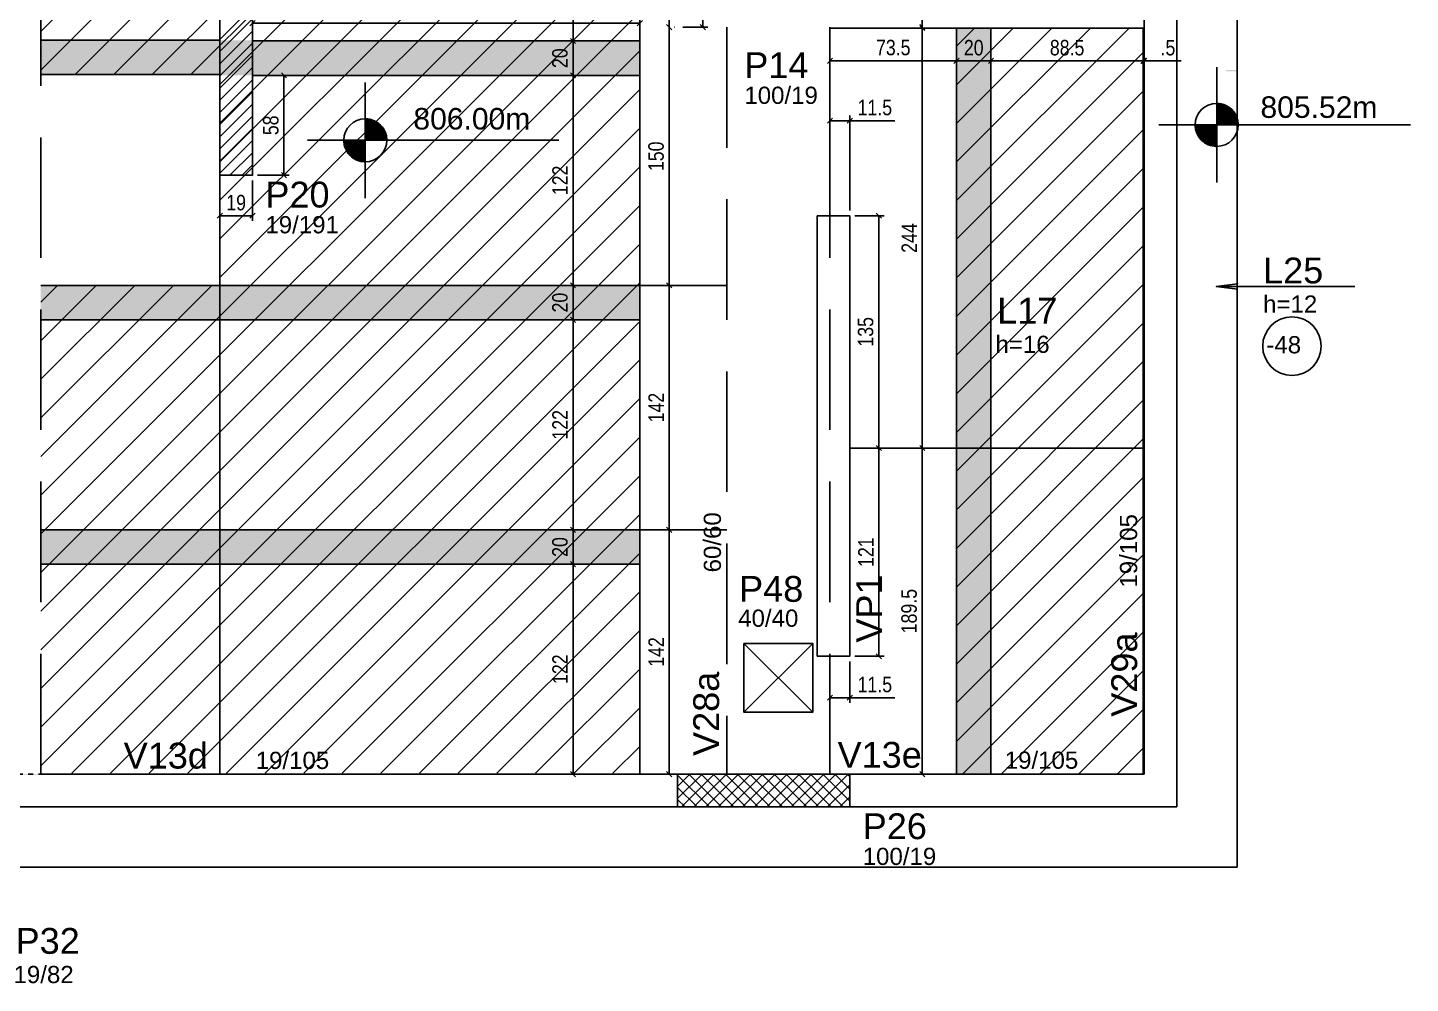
# Model space of a CAD drawing. Extents: x 2113 to 8441, y 350 to 3972.
# Drawn here: x 7036 to 7839, y 1973 to 2528 of the extents above; entities that cross this region are included whole.
import ezdxf

# ---------------------------------------------------------------- set-up
doc = ezdxf.new("R2010")
doc.units = 0
doc.linetypes.add('ESTILO_TQS_0001', pattern=[1, 0.7, -0.3])
doc.linetypes.add('ESTILO_TQS_0002', pattern=[0.4, 0.1, -0.3])
for name, color, linetype in [('1', 1, 'Continuous'), ('2', 2, 'Continuous'), ('3', 3, 'Continuous'), ('4', 4, 'Continuous'), ('8', 8, 'Continuous'), ('COTA', 241, 'Continuous'), ('ES-VIGA', 3, 'Continuous'), ('Painéis', 200, 'Continuous'), ('Pilares', 5, 'Continuous')]:
    doc.layers.add(name, color=color, linetype=linetype)
doc.layers.add('Hachura', color=251, linetype='Continuous', lineweight=9)
doc.layers.add('REAPROVEITAMENTO', color=251, linetype='Continuous', lineweight=9)
doc.styles.add('COTA TECNICA-50', font='techl___.ttf', dxfattribs={"height": 9})
doc.styles.get("Standard").update_dxf_attribs({"font": 'arial.ttf'})
doc.dimstyles.new('COTA PAINEL-50', dxfattribs={"dimtxt": 9, "dimasz": 3, "dimexe": 3, "dimexo": 3, "dimgap": 3, "dimtad": 1, "dimdec": 1, "dimzin": 12, "dimdsep": 46, "dimtxsty": 'COTA TECNICA-50', "dimblk1": 'OBLIQUE', "dimblk2": 'OBLIQUE', "dimsah": 1, "dimcen": 0.9, "dimclrd": 4, "dimclre": 4, "dimclrt": 240, "dimadec": 1, "dimazin": 3, "dimtfac": 1, "dimtdec": 1, "dimtmove": 0, "dimatfit": 3, "dimfxl": 1, "dimtolj": 1, "dimtzin": 12, "dimarcsym": 0})

# ---------------------------------------------------------------- blocks, each defined once
blk = doc.blocks.new('_Oblique')
at = {"color": 0, "linetype": 'ByBlock', "lineweight": -2}
blk.add_line((-0.5, -0.5), (0.5, 0.5), dxfattribs=at)
blk = doc.blocks.new('*D51')
at = {"layer": 'COTA', "color": 4, "lineweight": -2, "transparency": 16777216}
for p, q in [((7572.34, 2527.53), (7552.46, 2527.53)), ((7555.46, 2283.53), (7555.46, 2527.53)), ((7572.34, 2283.53), (7552.46, 2283.53))]:
    blk.add_line(p, q, dxfattribs=at)
at = {"layer": 'Defpoints', "color": 0, "transparency": 16777216}
for p in [(7555.46, 2527.53), (7575.34, 2527.53), (7575.34, 2283.53)]:
    blk.add_point(p, dxfattribs=at)
at = {"layer": 'COTA', "color": 4, "lineweight": -2, "transparency": 16777216, "xscale": 3, "yscale": 3, "zscale": 3}
for p, rotation in [((7555.46, 2527.53), 90), ((7555.46, 2283.53), 270)]:
    blk.add_blockref('_Oblique', p, dxfattribs=dict(at, rotation=rotation))
at = {"layer": 'COTA', "color": 240, "transparency": 16777216, "insert": (7547.89, 2405.53), "char_height": 9, "attachment_point": 5, "rotation": 90, "style": 'COTA TECNICA-50'}
blk.add_mtext('\\A1;244', dxfattribs=at)
blk = doc.blocks.new('*D52')
at = {"layer": 'COTA', "color": 4, "lineweight": -2, "transparency": 16777216}
blk.add_line((7501.84, 2508.48), (7575.34, 2508.48), dxfattribs=at)
at = {"layer": 'Defpoints', "color": 0, "transparency": 16777216}
for p in [(7501.84, 2508.48), (7575.34, 2508.48), (7575.34, 2508.48)]:
    blk.add_point(p, dxfattribs=at)
at = {"layer": 'COTA', "color": 4, "lineweight": -2, "transparency": 16777216, "xscale": 3, "yscale": 3, "zscale": 3, "rotation": 180}
blk.add_blockref('_Oblique', (7501.84, 2508.48), dxfattribs=at)
at = {"layer": 'COTA', "color": 4, "lineweight": -2, "transparency": 16777216, "xscale": 3, "yscale": 3, "zscale": 3}
blk.add_blockref('_Oblique', (7575.34, 2508.48), dxfattribs=at)
at = {"layer": 'COTA', "color": 240, "transparency": 16777216, "insert": (7538.59, 2516.18), "char_height": 9, "attachment_point": 5, "style": 'COTA TECNICA-50'}
blk.add_mtext('\\A1;73.5', dxfattribs=at)
blk = doc.blocks.new('*D53')
at = {"layer": 'COTA', "color": 4, "lineweight": -2, "transparency": 16777216}
for p, q in [((7572.34, 2283.53), (7552.46, 2283.53)), ((7555.46, 2283.53), (7555.46, 2094.03)), ((7572.34, 2094.03), (7552.46, 2094.03))]:
    blk.add_line(p, q, dxfattribs=at)
at = {"layer": 'Defpoints', "color": 0, "transparency": 16777216}
for p in [(7575.34, 2283.53), (7555.46, 2094.03), (7575.34, 2094.03)]:
    blk.add_point(p, dxfattribs=at)
at = {"layer": 'COTA', "color": 4, "lineweight": -2, "transparency": 16777216, "xscale": 3, "yscale": 3, "zscale": 3}
for p, rotation in [((7555.46, 2283.53), 90), ((7555.46, 2094.03), 270)]:
    blk.add_blockref('_Oblique', p, dxfattribs=dict(at, rotation=rotation))
at = {"layer": 'COTA', "color": 240, "transparency": 16777216, "insert": (7547.83, 2188.78), "char_height": 9, "attachment_point": 5, "rotation": 90, "style": 'COTA TECNICA-50'}
blk.add_mtext('\\A1;189.5', dxfattribs=at)
blk = doc.blocks.new('*D54')
at = {"layer": 'COTA', "color": 4, "lineweight": -2, "transparency": 16777216}
for p, q in [((7575.34, 2511.48), (7575.34, 2511.48)), ((7575.34, 2508.48), (7595.34, 2508.48)), ((7595.34, 2505.54), (7595.34, 2505.48))]:
    blk.add_line(p, q, dxfattribs=at)
at = {"layer": 'Defpoints', "color": 0, "transparency": 16777216}
for p in [(7575.34, 2508.48), (7595.34, 2508.54), (7595.34, 2508.48)]:
    blk.add_point(p, dxfattribs=at)
at = {"layer": 'COTA', "color": 4, "lineweight": -2, "transparency": 16777216, "xscale": 3, "yscale": 3, "zscale": 3, "rotation": 180}
blk.add_blockref('_Oblique', (7575.34, 2508.48), dxfattribs=at)
at = {"layer": 'COTA', "color": 4, "lineweight": -2, "transparency": 16777216, "xscale": 3, "yscale": 3, "zscale": 3}
blk.add_blockref('_Oblique', (7595.34, 2508.48), dxfattribs=at)
at = {"layer": 'COTA', "color": 240, "transparency": 16777216, "insert": (7585.34, 2516.07), "char_height": 9, "attachment_point": 5, "style": 'COTA TECNICA-50'}
blk.add_mtext('\\A1;20', dxfattribs=at)
blk = doc.blocks.new('*D55')
at = {"layer": 'COTA', "color": 4, "lineweight": -2, "transparency": 16777216}
blk.add_line((7595.34, 2508.48), (7683.84, 2508.48), dxfattribs=at)
at = {"layer": 'Defpoints', "color": 0, "transparency": 16777216}
for p in [(7595.34, 2508.48), (7683.84, 2508.48), (7683.84, 2508.48)]:
    blk.add_point(p, dxfattribs=at)
at = {"layer": 'COTA', "color": 4, "lineweight": -2, "transparency": 16777216, "xscale": 3, "yscale": 3, "zscale": 3, "rotation": 180}
blk.add_blockref('_Oblique', (7595.34, 2508.48), dxfattribs=at)
at = {"layer": 'COTA', "color": 4, "lineweight": -2, "transparency": 16777216, "xscale": 3, "yscale": 3, "zscale": 3}
blk.add_blockref('_Oblique', (7683.84, 2508.48), dxfattribs=at)
at = {"layer": 'COTA', "color": 240, "transparency": 16777216, "insert": (7639.59, 2516.1), "char_height": 9, "attachment_point": 5, "style": 'COTA TECNICA-50'}
blk.add_mtext('\\A1;88.5', dxfattribs=at)
blk = doc.blocks.new('*D56')
at = {"layer": 'COTA', "color": 4, "lineweight": -2, "transparency": 16777216}
for p, q in [((7683.84, 2508.48), (7680.84, 2508.48)), ((7683.84, 2508.48), (7684.34, 2508.48)), ((7684.34, 2511.29), (7684.34, 2511.48)), ((7684.34, 2508.48), (7705.93, 2508.48))]:
    blk.add_line(p, q, dxfattribs=at)
at = {"layer": 'Defpoints', "color": 0, "transparency": 16777216}
for p in [(7683.84, 2508.48), (7684.34, 2508.48), (7684.34, 2508.29)]:
    blk.add_point(p, dxfattribs=at)
at = {"layer": 'COTA', "color": 4, "lineweight": -2, "transparency": 16777216, "xscale": 3, "yscale": 3, "zscale": 3}
blk.add_blockref('_Oblique', (7683.84, 2508.48), dxfattribs=at)
at = {"layer": 'COTA', "color": 4, "lineweight": -2, "transparency": 16777216, "xscale": 3, "yscale": 3, "zscale": 3, "rotation": 180}
blk.add_blockref('_Oblique', (7684.34, 2508.48), dxfattribs=at)
at = {"layer": 'COTA', "color": 240, "transparency": 16777216, "insert": (7698.14, 2516.08), "char_height": 9, "attachment_point": 5, "style": 'COTA TECNICA-50'}
blk.add_mtext('\\A1;.5', dxfattribs=at)
blk = doc.blocks.new('*D4')
at = {"layer": 'COTA', "color": 4, "lineweight": -2, "transparency": 16777216}
for p, q in [((7555.46, 2528.03), (7555.46, 2549.62)), ((7555.46, 2527.53), (7555.46, 2528.03)), ((7555.46, 2527.53), (7555.46, 2524.53))]:
    blk.add_line(p, q, dxfattribs=at)
at = {"layer": 'Defpoints', "color": 0, "transparency": 16777216}
for p in [(7555.46, 2528.03), (7555.46, 2528.03), (7555.46, 2527.53)]:
    blk.add_point(p, dxfattribs=at)
at = {"layer": 'COTA', "color": 4, "lineweight": -2, "transparency": 16777216, "xscale": 3, "yscale": 3, "zscale": 3}
for p, rotation in [((7555.46, 2528.03), 270), ((7555.46, 2527.53), 90)]:
    blk.add_blockref('_Oblique', p, dxfattribs=dict(at, rotation=rotation))
at = {"layer": 'COTA', "color": 240, "transparency": 16777216, "insert": (7547.86, 2541.83), "char_height": 9, "attachment_point": 5, "rotation": 90, "style": 'COTA TECNICA-50'}
blk.add_mtext('\\A1;.5', dxfattribs=at)
blk = doc.blocks.new('*D167')
at = {"layer": 'COTA', "color": 4, "lineweight": -2, "transparency": 16777216}
for p, q in [((7501.84, 2421.53), (7501.84, 2476.71)), ((7513.34, 2421.53), (7513.34, 2476.71)), ((7501.84, 2473.71), (7513.34, 2473.71)), ((7513.34, 2473.71), (7539.44, 2473.71))]:
    blk.add_line(p, q, dxfattribs=at)
at = {"layer": 'Defpoints', "color": 0, "transparency": 16777216}
for p in [(7513.34, 2473.71), (7501.84, 2418.53), (7513.34, 2418.53)]:
    blk.add_point(p, dxfattribs=at)
at = {"layer": 'COTA', "color": 4, "lineweight": -2, "transparency": 16777216, "xscale": 3, "yscale": 3, "zscale": 3, "rotation": 180}
blk.add_blockref('_Oblique', (7501.84, 2473.71), dxfattribs=at)
at = {"layer": 'COTA', "color": 4, "lineweight": -2, "transparency": 16777216, "xscale": 3, "yscale": 3, "zscale": 3}
blk.add_blockref('_Oblique', (7513.34, 2473.71), dxfattribs=at)
at = {"layer": 'COTA', "color": 240, "transparency": 16777216, "insert": (7527.89, 2481.31), "char_height": 9, "attachment_point": 5, "style": 'COTA TECNICA-50'}
blk.add_mtext('\\A1;11.5', dxfattribs=at)
blk = doc.blocks.new('*D168')
at = {"layer": 'COTA', "color": 4, "lineweight": -2, "transparency": 16777216}
for p, q in [((7516.34, 2418.53), (7533.25, 2418.53)), ((7530.25, 2418.53), (7530.25, 2283.53)), ((7516.34, 2283.53), (7533.25, 2283.53))]:
    blk.add_line(p, q, dxfattribs=at)
at = {"layer": 'Defpoints', "color": 0, "transparency": 16777216}
for p in [(7513.34, 2418.53), (7513.34, 2283.53), (7530.25, 2283.53)]:
    blk.add_point(p, dxfattribs=at)
at = {"layer": 'COTA', "color": 4, "lineweight": -2, "transparency": 16777216, "xscale": 3, "yscale": 3, "zscale": 3}
for p, rotation in [((7530.25, 2418.53), 90), ((7530.25, 2283.53), 270)]:
    blk.add_blockref('_Oblique', p, dxfattribs=dict(at, rotation=rotation))
at = {"layer": 'COTA', "color": 240, "transparency": 16777216, "insert": (7522.55, 2351.03), "char_height": 9, "attachment_point": 5, "rotation": 90, "style": 'COTA TECNICA-50'}
blk.add_mtext('\\A1;135', dxfattribs=at)
blk = doc.blocks.new('*D5')
at = {"layer": 'COTA', "color": 4, "lineweight": -2, "transparency": 16777216}
for p, q in [((7516.34, 2283.53), (7533.25, 2283.53)), ((7530.25, 2162.53), (7530.25, 2283.53)), ((7516.34, 2162.53), (7533.25, 2162.53))]:
    blk.add_line(p, q, dxfattribs=at)
at = {"layer": 'Defpoints', "color": 0, "transparency": 16777216}
for p in [(7513.34, 2283.53), (7530.25, 2283.53), (7513.34, 2162.53)]:
    blk.add_point(p, dxfattribs=at)
at = {"layer": 'COTA', "color": 4, "lineweight": -2, "transparency": 16777216, "xscale": 3, "yscale": 3, "zscale": 3}
for p, rotation in [((7530.25, 2283.53), 90), ((7530.25, 2162.53), 270)]:
    blk.add_blockref('_Oblique', p, dxfattribs=dict(at, rotation=rotation))
at = {"layer": 'COTA', "color": 240, "transparency": 16777216, "insert": (7522.7, 2223.03), "char_height": 9, "attachment_point": 5, "rotation": 90, "style": 'COTA TECNICA-50'}
blk.add_mtext('\\A1;121', dxfattribs=at)
blk = doc.blocks.new('*D169')
at = {"layer": 'COTA', "color": 4, "lineweight": -2, "transparency": 16777216}
for p, q in [((7501.84, 2159.53), (7501.84, 2135.47)), ((7513.34, 2159.53), (7513.34, 2135.47)), ((7501.84, 2138.47), (7513.34, 2138.47)), ((7513.34, 2138.47), (7539.45, 2138.47))]:
    blk.add_line(p, q, dxfattribs=at)
at = {"layer": 'Defpoints', "color": 0, "transparency": 16777216}
for p in [(7501.84, 2162.53), (7513.34, 2162.53), (7513.34, 2138.47)]:
    blk.add_point(p, dxfattribs=at)
at = {"layer": 'COTA', "color": 4, "lineweight": -2, "transparency": 16777216, "xscale": 3, "yscale": 3, "zscale": 3, "rotation": 180}
blk.add_blockref('_Oblique', (7501.84, 2138.47), dxfattribs=at)
at = {"layer": 'COTA', "color": 4, "lineweight": -2, "transparency": 16777216, "xscale": 3, "yscale": 3, "zscale": 3}
blk.add_blockref('_Oblique', (7513.34, 2138.47), dxfattribs=at)
at = {"layer": 'COTA', "color": 240, "transparency": 16777216, "insert": (7527.89, 2146.07), "char_height": 9, "attachment_point": 5, "style": 'COTA TECNICA-50'}
blk.add_mtext('\\A1;11.5', dxfattribs=at)
blk = doc.blocks.new('*D38')
at = {"layer": 'COTA', "color": 4, "lineweight": -2, "transparency": 16777216}
for p, q in [((7147.34, 2439.03), (7147.34, 2415.49)), ((7166.34, 2439.03), (7166.34, 2415.49)), ((7166.34, 2418.49), (7147.34, 2418.49))]:
    blk.add_line(p, q, dxfattribs=at)
at = {"layer": 'Defpoints', "color": 0, "transparency": 16777216}
for p in [(7147.34, 2442.03), (7166.34, 2442.03), (7147.34, 2418.49)]:
    blk.add_point(p, dxfattribs=at)
at = {"layer": 'COTA', "color": 4, "lineweight": -2, "transparency": 16777216, "xscale": 3, "yscale": 3, "zscale": 3, "rotation": 180}
blk.add_blockref('_Oblique', (7147.34, 2418.49), dxfattribs=at)
at = {"layer": 'COTA', "color": 4, "lineweight": -2, "transparency": 16777216, "xscale": 3, "yscale": 3, "zscale": 3}
blk.add_blockref('_Oblique', (7166.34, 2418.49), dxfattribs=at)
at = {"layer": 'COTA', "color": 240, "transparency": 16777216, "insert": (7156.84, 2426.07), "char_height": 9, "attachment_point": 5, "style": 'COTA TECNICA-50'}
blk.add_mtext('\\A1;19', dxfattribs=at)
blk = doc.blocks.new('*D39')
at = {"layer": 'COTA', "color": 4, "lineweight": -2, "transparency": 16777216}
for p, q in [((7169.34, 2500.03), (7187.63, 2500.03)), ((7184.63, 2442.03), (7184.63, 2500.03)), ((7169.34, 2442.03), (7187.63, 2442.03))]:
    blk.add_line(p, q, dxfattribs=at)
at = {"layer": 'Defpoints', "color": 0, "transparency": 16777216}
for p in [(7166.34, 2500.03), (7184.63, 2500.03), (7166.34, 2442.03)]:
    blk.add_point(p, dxfattribs=at)
at = {"layer": 'COTA', "color": 4, "lineweight": -2, "transparency": 16777216, "xscale": 3, "yscale": 3, "zscale": 3}
for p, rotation in [((7184.63, 2500.03), 90), ((7184.63, 2442.03), 270)]:
    blk.add_blockref('_Oblique', p, dxfattribs=dict(at, rotation=rotation))
at = {"layer": 'COTA', "color": 240, "transparency": 16777216, "insert": (7177.01, 2471.03), "char_height": 9, "attachment_point": 5, "rotation": 90, "style": 'COTA TECNICA-50'}
blk.add_mtext('\\A1;58', dxfattribs=at)
blk = doc.blocks.new('*D219')
at = {"layer": 'COTA', "color": 4, "lineweight": -2, "transparency": 16777216}
for p, q in [((7166.35, 2523.03), (7166.35, 2533.36)), ((7166.35, 2530.36), (7391.34, 2530.36)), ((7391.34, 2523.03), (7391.34, 2533.36))]:
    blk.add_line(p, q, dxfattribs=at)
at = {"layer": 'Defpoints', "color": 0, "transparency": 16777216}
for p in [(7391.34, 2530.36), (7166.35, 2520.03), (7391.34, 2520.03)]:
    blk.add_point(p, dxfattribs=at)
at = {"layer": 'COTA', "color": 4, "lineweight": -2, "transparency": 16777216, "xscale": 3, "yscale": 3, "zscale": 3, "rotation": 180}
blk.add_blockref('_Oblique', (7166.35, 2530.36), dxfattribs=at)
at = {"layer": 'COTA', "color": 4, "lineweight": -2, "transparency": 16777216, "xscale": 3, "yscale": 3, "zscale": 3}
blk.add_blockref('_Oblique', (7391.34, 2530.36), dxfattribs=at)
at = {"layer": 'COTA', "color": 240, "transparency": 16777216, "insert": (7278.85, 2537.96), "char_height": 9, "attachment_point": 5, "style": 'COTA TECNICA-50'}
blk.add_mtext('\\A1;225', dxfattribs=at)
blk = doc.blocks.new('*D190')
at = {"layer": 'COTA', "color": 4, "lineweight": -2, "transparency": 16777216}
blk.add_line((7352.57, 2574.53), (7352.57, 2520.03), dxfattribs=at)
at = {"layer": 'Defpoints', "color": 0, "transparency": 16777216}
for p in [(7352.57, 2574.53), (7352.57, 2520.03), (7352.57, 2520.03)]:
    blk.add_point(p, dxfattribs=at)
at = {"layer": 'COTA', "color": 4, "lineweight": -2, "transparency": 16777216, "xscale": 3, "yscale": 3, "zscale": 3}
for p, rotation in [((7352.57, 2574.53), 90), ((7352.57, 2520.03), 270)]:
    blk.add_blockref('_Oblique', p, dxfattribs=dict(at, rotation=rotation))
at = {"layer": 'COTA', "color": 240, "transparency": 16777216, "insert": (7344.97, 2547.28), "char_height": 9, "attachment_point": 5, "rotation": 90, "style": 'COTA TECNICA-50'}
blk.add_mtext('\\A1;54.5', dxfattribs=at)
blk = doc.blocks.new('*D191')
at = {"layer": 'COTA', "color": 4, "lineweight": -2, "transparency": 16777216}
blk.add_line((7352.57, 2520.03), (7352.57, 2500.03), dxfattribs=at)
at = {"layer": 'Defpoints', "color": 0, "transparency": 16777216}
for p in [(7352.57, 2520.03), (7352.57, 2500.03), (7352.57, 2500.03)]:
    blk.add_point(p, dxfattribs=at)
at = {"layer": 'COTA', "color": 4, "lineweight": -2, "transparency": 16777216, "xscale": 3, "yscale": 3, "zscale": 3}
for p, rotation in [((7352.57, 2520.03), 90), ((7352.57, 2500.03), 270)]:
    blk.add_blockref('_Oblique', p, dxfattribs=dict(at, rotation=rotation))
at = {"layer": 'COTA', "color": 240, "transparency": 16777216, "insert": (7344.98, 2510.03), "char_height": 9, "attachment_point": 5, "rotation": 90, "style": 'COTA TECNICA-50'}
blk.add_mtext('\\A1;20', dxfattribs=at)
blk = doc.blocks.new('*D192')
at = {"layer": 'COTA', "color": 4, "lineweight": -2, "transparency": 16777216}
blk.add_line((7352.57, 2500.03), (7352.57, 2378.03), dxfattribs=at)
at = {"layer": 'Defpoints', "color": 0, "transparency": 16777216}
for p in [(7352.57, 2500.03), (7352.57, 2378.03), (7352.57, 2378.03)]:
    blk.add_point(p, dxfattribs=at)
at = {"layer": 'COTA', "color": 4, "lineweight": -2, "transparency": 16777216, "xscale": 3, "yscale": 3, "zscale": 3}
for p, rotation in [((7352.57, 2500.03), 90), ((7352.57, 2378.03), 270)]:
    blk.add_blockref('_Oblique', p, dxfattribs=dict(at, rotation=rotation))
at = {"layer": 'COTA', "color": 240, "transparency": 16777216, "insert": (7345.02, 2439.03), "char_height": 9, "attachment_point": 5, "rotation": 90, "style": 'COTA TECNICA-50'}
blk.add_mtext('\\A1;122', dxfattribs=at)
blk = doc.blocks.new('*D193')
at = {"layer": 'COTA', "color": 4, "lineweight": -2, "transparency": 16777216}
blk.add_line((7352.57, 2378.03), (7352.57, 2358.03), dxfattribs=at)
at = {"layer": 'Defpoints', "color": 0, "transparency": 16777216}
for p in [(7352.57, 2378.03), (7352.57, 2358.03), (7352.57, 2358.03)]:
    blk.add_point(p, dxfattribs=at)
at = {"layer": 'COTA', "color": 4, "lineweight": -2, "transparency": 16777216, "xscale": 3, "yscale": 3, "zscale": 3}
for p, rotation in [((7352.57, 2378.03), 90), ((7352.57, 2358.03), 270)]:
    blk.add_blockref('_Oblique', p, dxfattribs=dict(at, rotation=rotation))
at = {"layer": 'COTA', "color": 240, "transparency": 16777216, "insert": (7344.98, 2368.03), "char_height": 9, "attachment_point": 5, "rotation": 90, "style": 'COTA TECNICA-50'}
blk.add_mtext('\\A1;20', dxfattribs=at)
blk = doc.blocks.new('*D194')
at = {"layer": 'COTA', "color": 4, "lineweight": -2, "transparency": 16777216}
blk.add_line((7352.57, 2358.03), (7352.57, 2236.03), dxfattribs=at)
at = {"layer": 'Defpoints', "color": 0, "transparency": 16777216}
for p in [(7352.57, 2358.03), (7352.57, 2236.03), (7352.57, 2236.03)]:
    blk.add_point(p, dxfattribs=at)
at = {"layer": 'COTA', "color": 4, "lineweight": -2, "transparency": 16777216, "xscale": 3, "yscale": 3, "zscale": 3}
for p, rotation in [((7352.57, 2358.03), 90), ((7352.57, 2236.03), 270)]:
    blk.add_blockref('_Oblique', p, dxfattribs=dict(at, rotation=rotation))
at = {"layer": 'COTA', "color": 240, "transparency": 16777216, "insert": (7345.02, 2297.03), "char_height": 9, "attachment_point": 5, "rotation": 90, "style": 'COTA TECNICA-50'}
blk.add_mtext('\\A1;122', dxfattribs=at)
blk = doc.blocks.new('*D195')
at = {"layer": 'COTA', "color": 4, "lineweight": -2, "transparency": 16777216}
blk.add_line((7352.57, 2236.03), (7352.57, 2216.03), dxfattribs=at)
at = {"layer": 'Defpoints', "color": 0, "transparency": 16777216}
for p in [(7352.57, 2236.03), (7352.57, 2216.03), (7352.57, 2216.03)]:
    blk.add_point(p, dxfattribs=at)
at = {"layer": 'COTA', "color": 4, "lineweight": -2, "transparency": 16777216, "xscale": 3, "yscale": 3, "zscale": 3}
for p, rotation in [((7352.57, 2236.03), 90), ((7352.57, 2216.03), 270)]:
    blk.add_blockref('_Oblique', p, dxfattribs=dict(at, rotation=rotation))
at = {"layer": 'COTA', "color": 240, "transparency": 16777216, "insert": (7344.98, 2226.03), "char_height": 9, "attachment_point": 5, "rotation": 90, "style": 'COTA TECNICA-50'}
blk.add_mtext('\\A1;20', dxfattribs=at)
blk = doc.blocks.new('*D26')
at = {"layer": 'COTA', "color": 4, "lineweight": -2, "transparency": 16777216}
blk.add_line((7352.57, 2216.03), (7352.57, 2094.03), dxfattribs=at)
at = {"layer": 'Defpoints', "color": 0, "transparency": 16777216}
for p in [(7352.57, 2216.03), (7352.57, 2094.03), (7352.57, 2094.03)]:
    blk.add_point(p, dxfattribs=at)
at = {"layer": 'COTA', "color": 4, "lineweight": -2, "transparency": 16777216, "xscale": 3, "yscale": 3, "zscale": 3}
for p, rotation in [((7352.57, 2216.03), 90), ((7352.57, 2094.03), 270)]:
    blk.add_blockref('_Oblique', p, dxfattribs=dict(at, rotation=rotation))
at = {"layer": 'COTA', "color": 240, "transparency": 16777216, "insert": (7345.02, 2155.03), "char_height": 9, "attachment_point": 5, "rotation": 90, "style": 'COTA TECNICA-50'}
blk.add_mtext('\\A1;122', dxfattribs=at)
blk = doc.blocks.new('*D196')
at = {"layer": 'COTA', "color": 4, "lineweight": -2, "transparency": 16777216}
for p, q in [((7416.34, 2547.03), (7430.94, 2547.03)), ((7427.94, 2528.03), (7427.94, 2547.03)), ((7416.34, 2528.03), (7430.94, 2528.03))]:
    blk.add_line(p, q, dxfattribs=at)
at = {"layer": 'Defpoints', "color": 0, "transparency": 16777216}
for p in [(7413.34, 2547.03), (7427.94, 2547.03), (7413.34, 2528.03)]:
    blk.add_point(p, dxfattribs=at)
at = {"layer": 'COTA', "color": 4, "lineweight": -2, "transparency": 16777216, "xscale": 3, "yscale": 3, "zscale": 3}
for p, rotation in [((7427.94, 2547.03), 90), ((7427.94, 2528.03), 270)]:
    blk.add_blockref('_Oblique', p, dxfattribs=dict(at, rotation=rotation))
at = {"layer": 'COTA', "color": 240, "transparency": 16777216, "insert": (7420.36, 2537.53), "char_height": 9, "attachment_point": 5, "rotation": 90, "style": 'COTA TECNICA-50'}
blk.add_mtext('\\A1;19', dxfattribs=at)
blk = doc.blocks.new('*D197')
at = {"layer": 'COTA', "color": 4, "lineweight": -2, "transparency": 16777216}
for p, q in [((7405.35, 2236.03), (7411.42, 2236.03)), ((7408.42, 2094.03), (7408.42, 2236.03)), ((7405.35, 2094.03), (7411.42, 2094.03))]:
    blk.add_line(p, q, dxfattribs=at)
at = {"layer": 'Defpoints', "color": 0, "transparency": 16777216}
for p in [(7402.35, 2236.03), (7408.42, 2236.03), (7402.35, 2094.03)]:
    blk.add_point(p, dxfattribs=at)
at = {"layer": 'COTA', "color": 4, "lineweight": -2, "transparency": 16777216, "xscale": 3, "yscale": 3, "zscale": 3}
for p, rotation in [((7408.42, 2236.03), 90), ((7408.42, 2094.03), 270)]:
    blk.add_blockref('_Oblique', p, dxfattribs=dict(at, rotation=rotation))
at = {"layer": 'COTA', "color": 240, "transparency": 16777216, "insert": (7400.85, 2165.03), "char_height": 9, "attachment_point": 5, "rotation": 90, "style": 'COTA TECNICA-50'}
blk.add_mtext('\\A1;142', dxfattribs=at)
blk = doc.blocks.new('*D198')
at = {"layer": 'COTA', "color": 4, "lineweight": -2, "transparency": 16777216}
for p, q in [((7408.42, 2236.03), (7408.42, 2378.03)), ((7405.35, 2236.03), (7411.42, 2236.03))]:
    blk.add_line(p, q, dxfattribs=at)
at = {"layer": 'Defpoints', "color": 0, "transparency": 16777216}
for p in [(7408.42, 2378.03), (7408.42, 2378.03), (7402.35, 2236.03)]:
    blk.add_point(p, dxfattribs=at)
at = {"layer": 'COTA', "color": 4, "lineweight": -2, "transparency": 16777216, "xscale": 3, "yscale": 3, "zscale": 3}
for p, rotation in [((7408.42, 2378.03), 90), ((7408.42, 2236.03), 270)]:
    blk.add_blockref('_Oblique', p, dxfattribs=dict(at, rotation=rotation))
at = {"layer": 'COTA', "color": 240, "transparency": 16777216, "insert": (7400.85, 2307.03), "char_height": 9, "attachment_point": 5, "rotation": 90, "style": 'COTA TECNICA-50'}
blk.add_mtext('\\A1;142', dxfattribs=at)
blk = doc.blocks.new('*D199')
at = {"layer": 'COTA', "color": 4, "lineweight": -2, "transparency": 16777216}
for p, q in [((7408.42, 2378.03), (7408.42, 2528.03)), ((7411.4, 2528.03), (7411.42, 2528.03))]:
    blk.add_line(p, q, dxfattribs=at)
at = {"layer": 'Defpoints', "color": 0, "transparency": 16777216}
for p in [(7408.4, 2528.03), (7408.42, 2528.03), (7408.42, 2378.03)]:
    blk.add_point(p, dxfattribs=at)
at = {"layer": 'COTA', "color": 4, "lineweight": -2, "transparency": 16777216, "xscale": 3, "yscale": 3, "zscale": 3}
for p, rotation in [((7408.42, 2528.03), 90), ((7408.42, 2378.03), 270)]:
    blk.add_blockref('_Oblique', p, dxfattribs=dict(at, rotation=rotation))
at = {"layer": 'COTA', "color": 240, "transparency": 16777216, "insert": (7400.82, 2453.03), "char_height": 9, "attachment_point": 5, "rotation": 90, "style": 'COTA TECNICA-50'}
blk.add_mtext('\\A1;150', dxfattribs=at)
blk = doc.blocks.new('*D200')
at = {"layer": 'COTA', "color": 4, "lineweight": -2, "transparency": 16777216}
for p, q in [((7408.42, 2528.03), (7408.42, 2696.53)), ((7411.4, 2528.03), (7411.42, 2528.03))]:
    blk.add_line(p, q, dxfattribs=at)
at = {"layer": 'Defpoints', "color": 0, "transparency": 16777216}
for p in [(7408.42, 2696.53), (7408.42, 2696.53), (7408.4, 2528.03)]:
    blk.add_point(p, dxfattribs=at)
at = {"layer": 'COTA', "color": 4, "lineweight": -2, "transparency": 16777216, "xscale": 3, "yscale": 3, "zscale": 3}
for p, rotation in [((7408.42, 2696.53), 90), ((7408.42, 2528.03), 270)]:
    blk.add_blockref('_Oblique', p, dxfattribs=dict(at, rotation=rotation))
at = {"layer": 'COTA', "color": 240, "transparency": 16777216, "insert": (7400.8, 2612.28), "char_height": 9, "attachment_point": 5, "rotation": 90, "style": 'COTA TECNICA-50'}
blk.add_mtext('\\A1;168.5', dxfattribs=at)

msp = doc.modelspace()

# ---------------------------------------------------------------- hatches: boundary and pattern name
at = {"layer": 'Hachura', "linetype": 'ByBlock'}
h = msp.add_hatch(color=256, dxfattribs=at)
h.dxf.hatch_style = 1
h.paths.add_polyline_path([(7595.34, 2094.03), (7575.34, 2094.03), (7575.3, 2527.53), (7595.34, 2527.53)])
h = msp.add_hatch(color=256, dxfattribs=at)
h.dxf.hatch_style = 1
h.paths.add_polyline_path([(6009.33, 2500.48), (6009.33, 2520.51), (5561.84, 2520.51), (5561.84, 2500.48)])
h.paths.add_polyline_path([(7255.05, 2500.48), (7254.9, 2500.61), (7254.97, 2500.48)])
h = msp.add_hatch(color=256, dxfattribs=at)
h.dxf.hatch_style = 1
h.paths.add_polyline_path([(7166.34, 2500.49), (7166.34, 2520.53), (7166.34, 2520.53), (7166.34, 2500.49)])
h.paths.add_polyline_path([(7250.89, 2503.14), (7245.16, 2503.14), (7245.16, 2502.34), (7252.22, 2502.34), (7251.88, 2502.58), (7251.17, 2503)])
h.paths.add_polyline_path([(6496.34, 2500.49), (6496.34, 2520.53), (6069.33, 2520.53), (6069.33, 2500.49)])
h = msp.add_hatch(color=256, dxfattribs=at)
h.dxf.hatch_style = 1
h.paths.add_polyline_path([(7653.35, 2500.49), (7653.35, 2520.53), (7653.34, 2520.53), (7653.34, 2500.49)])
h.paths.add_polyline_path([(7737.9, 2503.14), (7732.16, 2503.14), (7732.16, 2502.34), (7739.23, 2502.34), (7738.88, 2502.58), (7738.18, 2503)])
h.paths.add_polyline_path([(6983.34, 2500.49), (6983.34, 2520.53), (6556.34, 2520.53), (6556.34, 2500.49)])
h = msp.add_hatch(color=256, dxfattribs=at)
h.dxf.hatch_style = 1
h.paths.add_polyline_path([(7391.34, 2500.03), (7391.34, 2520.03), (7043.34, 2520.53), (7043.34, 2500.03)])
h = msp.add_hatch(color=256, dxfattribs=at)
h.dxf.hatch_style = 1
h.paths.add_polyline_path([(7391.34, 2358.03), (7391.34, 2378.03), (7043.34, 2378.03), (7043.34, 2358.03)])
h = msp.add_hatch(color=256, dxfattribs=at)
h.dxf.hatch_style = 1
h.paths.add_polyline_path([(7391.34, 2216.03), (7391.34, 2236.03), (7043.34, 2236.03), (7043.34, 2216.03)])
at = {"layer": 'REAPROVEITAMENTO', "linetype": 'ByBlock'}
h = msp.add_hatch(dxfattribs=at)
h.set_pattern_fill('ANSI31', color=256, scale=5, style=2)
h.set_pattern_definition([(45, (1322.42, -568.691), (-11.22532, 11.22532), [])])
h.paths.add_polyline_path([(7147.34, 2378.03), (7147.34, 2500.53), (7043.34, 2500.53), (7043.34, 2378.03)])
h.paths.add_polyline_path([(7391.34, 2981.03), (7043.34, 2981.03), (7043.34, 2500.53), (7043.34, 2094.54), (7391.34, 2094.54)])
h = msp.add_hatch(dxfattribs=at)
h.set_pattern_fill('ANSI31', color=256, scale=5, style=2)
h.set_pattern_definition([(45, (-274.574, -393.694), (-11.22532, 11.22532), [])])
h.paths.add_polyline_path([(7683.84, 2094.03), (7575.34, 2094.03), (7575.34, 2527.53), (7683.84, 2527.53)])

# ---------------------------------------------------------------- linework, layer by layer
at = {"layer": '1', "linetype": 'Continuous'}
for p, q in [((7726.48, 2471.29), (7726.48, 2504.85)), ((7231.86, 2462.35), (7231.86, 2495.9)), ((7726.48, 2483.79), (7726.48, 2458.79)), ((7726.48, 2483.18), (7730.31, 2483.18)), ((7726.48, 2482.39), (7732.22, 2482.39)), ((7231.86, 2474.85), (7231.86, 2449.85)), ((7231.86, 2474.24), (7235.69, 2474.24)), ((7726.48, 2481.6), (7733.55, 2481.6)), ((7726.48, 2480.8), (7734.59, 2480.8)), ((7726.48, 2480.01), (7735.43, 2480.01)), ((7726.48, 2479.22), (7736.14, 2479.22)), ((7726.48, 2478.43), (7736.74, 2478.43)), ((7726.48, 2477.63), (7737.25, 2477.63)), ((7726.48, 2476.84), (7737.68, 2476.84)), ((7726.48, 2476.05), (7738.04, 2476.05)), ((7726.48, 2475.25), (7738.34, 2475.25)), ((7726.48, 2474.46), (7738.57, 2474.46)), ((7231.86, 2473.45), (7237.59, 2473.45)), ((7231.86, 2472.65), (7238.92, 2472.65)), ((7231.86, 2471.86), (7239.97, 2471.86)), ((7231.86, 2471.07), (7240.81, 2471.07)), ((7231.86, 2470.27), (7241.51, 2470.27)), ((7231.86, 2469.48), (7242.12, 2469.48)), ((7231.86, 2468.69), (7242.63, 2468.69)), ((7231.86, 2467.9), (7243.06, 2467.9)), ((7231.86, 2467.1), (7243.42, 2467.1)), ((7231.86, 2466.31), (7243.71, 2466.31)), ((7726.48, 2471.29), (7692.92, 2471.29)), ((7713.98, 2471.29), (7738.98, 2471.29)), ((7726.48, 2470.5), (7713.98, 2470.5)), ((7726.48, 2469.7), (7714.08, 2469.7)), ((7726.48, 2468.91), (7714.21, 2468.91)), ((7726.48, 2468.12), (7714.39, 2468.12)), ((7726.48, 2467.33), (7714.63, 2467.33)), ((7726.48, 2466.53), (7714.92, 2466.53)), ((7726.48, 2473.67), (7738.75, 2473.67)), ((7726.48, 2472.88), (7738.88, 2472.88)), ((7726.48, 2472.08), (7738.96, 2472.08)), ((7726.48, 2471.29), (7838.98, 2471.29)), ((7726.48, 2471.29), (7726.48, 2437.73)), ((7231.86, 2462.35), (7198.3, 2462.35)), ((7219.36, 2462.35), (7244.36, 2462.35)), ((7231.86, 2461.55), (7219.36, 2461.55)), ((7231.86, 2460.76), (7219.46, 2460.76)), ((7231.86, 2459.97), (7219.59, 2459.97)), ((7231.86, 2459.17), (7219.77, 2459.17)), ((7231.86, 2458.38), (7220, 2458.38)), ((7231.86, 2465.52), (7243.95, 2465.52)), ((7231.86, 2464.72), (7244.13, 2464.72)), ((7231.86, 2463.93), (7244.26, 2463.93)), ((7231.86, 2463.14), (7244.33, 2463.14)), ((7231.86, 2462.35), (7344.36, 2462.35)), ((7231.86, 2462.35), (7231.86, 2428.79)), ((7726.48, 2465.74), (7715.28, 2465.74)), ((7726.48, 2464.95), (7715.71, 2464.95)), ((7726.48, 2464.15), (7716.22, 2464.15)), ((7726.48, 2463.36), (7716.82, 2463.36)), ((7726.48, 2462.57), (7717.53, 2462.57)), ((7726.48, 2461.78), (7718.37, 2461.78)), ((7726.48, 2460.98), (7719.41, 2460.98)), ((7726.48, 2460.19), (7720.73, 2460.19)), ((7726.48, 2459.4), (7722.63, 2459.4)), ((7231.86, 2457.59), (7220.3, 2457.59)), ((7231.86, 2456.8), (7220.66, 2456.8)), ((7231.86, 2456), (7221.09, 2456)), ((7231.86, 2455.21), (7221.6, 2455.21)), ((7231.86, 2454.42), (7222.19, 2454.42)), ((7231.86, 2453.62), (7222.9, 2453.62)), ((7231.86, 2452.83), (7223.75, 2452.83)), ((7231.86, 2452.04), (7224.79, 2452.04)), ((7231.86, 2451.25), (7226.11, 2451.25)), ((7231.86, 2450.45), (7228.01, 2450.45)), ((7684.34, 2440.87), (7684.34, 2440.87)), ((7684.34, 2433.37), (7684.34, 2427.46)), ((7684.34, 2193.79), (7684.34, 2200.54)), ((7684.34, 2186.29), (7684.34, 2186.29)), ((7531.57, 2094.03), (7603.13, 2094.03)), ((7684.34, 2094.03), (7684.34, 2094.03)), ((7684.34, 2094.03), (7684.34, 2094.03)), ((7684.34, 2094.03), (7684.34, 2094.03)), ((7684.34, 2094.03), (7684.34, 2094.03))]:
    msp.add_line(p, q, dxfattribs=at)
at = {"layer": '1', "linetype": 'ESTILO_TQS_0002'}
msp.add_line((7022.84, 2094.03), (7043.34, 2094.03), dxfattribs=at)
at = {"layer": '1', "linetype": 'Continuous'}
for centre in [(7726.48, 2471.29), (7231.86, 2462.35)]:
    msp.add_circle(centre, 12.5, dxfattribs=at)
at = {"layer": '3', "linetype": 'ESTILO_TQS_0001', "ltscale": 100}
for points in [[(7043.34, 2094.03), (7043.34, 2945.03)], [(7441.84, 2528.03), (7441.84, 2094.03)], [(7501.84, 2094.03), (7501.84, 2528.03)]]:
    msp.add_lwpolyline(points, dxfattribs=at)
at = {"layer": '3', "color": 1, "linetype": 'Continuous'}
msp.add_circle((7770.22, 2342.71), 17, dxfattribs=at)
at = {"layer": '8', "linetype": 'Continuous'}
for p, q in [((7147.34, 2520.95), (7166.34, 2539.95)), ((7147.34, 2513.88), (7166.34, 2532.88)), ((7147.34, 2506.81), (7166.34, 2525.81)), ((7147.34, 2499.74), (7166.34, 2518.74)), ((7147.34, 2492.67), (7166.34, 2511.67)), ((7147.34, 2485.6), (7166.34, 2504.6)), ((7147.34, 2478.53), (7166.34, 2497.53)), ((7147.34, 2471.46), (7166.34, 2490.46)), ((7147.34, 2464.38), (7166.34, 2483.38)), ((7147.34, 2457.31), (7166.34, 2476.31)), ((7147.34, 2450.24), (7166.34, 2469.24)), ((7147.34, 2443.17), (7166.34, 2462.17)), ((7153.27, 2442.03), (7166.34, 2455.1)), ((7160.35, 2442.03), (7166.34, 2448.03)), ((7441.84, 2182.45), (7441.84, 2182.45)), ((7441.84, 2182.45), (7441.84, 2182.45)), ((7451.85, 2170.04), (7491.85, 2130.04)), ((7451.85, 2130.04), (7491.85, 2170.04)), ((7451.85, 2170.04), (7451.85, 2170.04)), ((7451.85, 2170.04), (7451.85, 2170.04)), ((7451.85, 2170.04), (7451.85, 2170.04)), ((7451.85, 2170.04), (7451.85, 2170.04)), ((7471.84, 2150.05), (7471.84, 2150.05)), ((7451.85, 2130.04), (7451.85, 2130.04)), ((7451.85, 2130.04), (7451.85, 2130.04)), ((7413.34, 2079.84), (7427.53, 2094.03)), ((7413.34, 2086.91), (7420.46, 2094.03)), ((7413.34, 2093.46), (7431.77, 2075.03)), ((7415.6, 2075.03), (7434.6, 2094.03)), ((7419.84, 2094.03), (7438.84, 2075.03)), ((7422.67, 2075.03), (7441.67, 2094.03)), ((7426.91, 2094.03), (7445.91, 2075.03)), ((7429.74, 2075.03), (7448.74, 2094.03)), ((7433.98, 2094.03), (7452.98, 2075.03)), ((7436.81, 2075.03), (7455.81, 2094.03)), ((7441.05, 2094.03), (7460.05, 2075.03)), ((7441.84, 2094.03), (7441.84, 2094.03)), ((7443.88, 2075.03), (7462.88, 2094.03)), ((7448.12, 2094.03), (7467.12, 2075.03)), ((7450.96, 2075.03), (7469.96, 2094.03)), ((7455.19, 2094.03), (7474.19, 2075.03)), ((7458.03, 2075.03), (7477.03, 2094.03)), ((7462.26, 2094.03), (7481.26, 2075.03)), ((7465.1, 2075.03), (7484.1, 2094.03)), ((7469.33, 2094.03), (7488.33, 2075.03)), ((7472.17, 2075.03), (7491.17, 2094.03)), ((7476.41, 2094.03), (7495.41, 2075.03)), ((7479.24, 2075.03), (7498.24, 2094.03)), ((7483.48, 2094.03), (7502.48, 2075.03)), ((7486.31, 2075.03), (7505.31, 2094.03)), ((7490.55, 2094.03), (7509.55, 2075.03)), ((7493.38, 2075.03), (7512.38, 2094.03)), ((7497.62, 2094.03), (7513.34, 2078.31)), ((7504.69, 2094.03), (7513.34, 2085.38)), ((7511.76, 2094.03), (7513.34, 2092.45)), ((7524.07, 2094.03), (7524.07, 2094.03)), ((7413.34, 2086.39), (7424.7, 2075.03)), ((7463.34, 2084.53), (7463.34, 2084.53)), ((7500.45, 2075.03), (7513.34, 2087.92)), ((7507.52, 2075.03), (7513.34, 2080.85)), ((7413.34, 2079.32), (7417.62, 2075.03)), ((7413.34, 2075.03), (7413.34, 2075.03)), ((7413.34, 2075.03), (7413.34, 2075.03)), ((7513.34, 2075.03), (7513.34, 2075.03)), ((7513.34, 2075.03), (7513.34, 2075.03))]:
    msp.add_line(p, q, dxfattribs=at)
at = {"layer": 'ES-VIGA', "linetype": 'Continuous'}
for p, q in [((7738.35, 3035.03), (7738.35, 2040.03)), ((7703.34, 2075.03), (7703.34, 3000.03)), ((7684.34, 2981.03), (7684.34, 2094.03)), ((7494.34, 2162.53), (7494.34, 2418.53)), ((7494.34, 2418.53), (7513.34, 2418.53)), ((7501.84, 2418.53), (7501.84, 2418.53)), ((7513.34, 2162.53), (7513.34, 2418.53)), ((7513.34, 2418.53), (7513.34, 2418.53)), ((7513.34, 2418.53), (7513.34, 2418.53)), ((7491.85, 2170.04), (7491.85, 2170.04)), ((7491.85, 2170.04), (7491.85, 2170.04)), ((7494.34, 2162.53), (7513.34, 2162.53)), ((7513.34, 2162.53), (7513.34, 2162.53)), ((7513.34, 2162.53), (7513.34, 2162.53)), ((7703.34, 2075.03), (7703.34, 2075.03)), ((7703.34, 2075.03), (7703.34, 2075.03)), ((7703.34, 2075.03), (7703.34, 2075.03)), ((7703.34, 2075.03), (7703.34, 2075.03)), ((7738.35, 2040.03), (7022.84, 2040.03)), ((7738.35, 2040.03), (7738.35, 2040.03)), ((7738.35, 2040.03), (7738.35, 2040.03)), ((7738.35, 2040.03), (7738.35, 2040.03))]:
    msp.add_line(p, q, dxfattribs=at)
for points in [[(7726.48, 2483.79), (7726.48, 2471.29), (7738.98, 2471.29), (7738.97, 2471.75), (7738.92, 2472.53), (7738.82, 2473.32), (7738.65, 2474.14), (7738.45, 2474.88), (7738.18, 2475.7), (7737.84, 2476.51), (7737.46, 2477.26), (7736.99, 2478.06), (7736.41, 2478.88), (7735.71, 2479.72), (7735.12, 2480.33), (7734.33, 2481.02), (7733.79, 2481.43), (7733.2, 2481.83), (7732.49, 2482.25), (7731.79, 2482.61), (7730.71, 2483.05), (7729.72, 2483.36), (7728.93, 2483.55), (7727.96, 2483.7), (7727.18, 2483.77), (7726.48, 2483.79)], [(7231.86, 2474.85), (7231.86, 2462.35), (7244.36, 2462.35), (7244.35, 2462.8), (7244.3, 2463.59), (7244.19, 2464.38), (7244.03, 2465.2), (7243.83, 2465.94), (7243.55, 2466.76), (7243.22, 2467.56), (7242.84, 2468.32), (7242.36, 2469.12), (7241.79, 2469.94), (7241.09, 2470.78), (7240.5, 2471.38), (7239.7, 2472.08), (7239.16, 2472.49), (7238.58, 2472.89), (7237.87, 2473.3), (7237.17, 2473.66), (7236.08, 2474.11), (7235.09, 2474.42), (7234.3, 2474.6), (7233.34, 2474.76), (7232.56, 2474.83), (7231.86, 2474.85)], [(7726.48, 2458.79), (7726.48, 2471.29), (7713.98, 2471.29), (7713.99, 2470.83), (7714.04, 2470.05), (7714.15, 2469.26), (7714.31, 2468.44), (7714.51, 2467.7), (7714.79, 2466.88), (7715.12, 2466.07), (7715.5, 2465.32), (7715.98, 2464.52), (7716.55, 2463.7), (7717.25, 2462.86), (7717.84, 2462.25), (7718.64, 2461.56), (7719.18, 2461.15), (7719.76, 2460.75), (7720.47, 2460.33), (7721.17, 2459.97), (7722.26, 2459.53), (7723.25, 2459.22), (7724.04, 2459.03), (7725, 2458.88), (7725.78, 2458.81), (7726.48, 2458.79)], [(7231.86, 2449.85), (7231.86, 2462.35), (7219.36, 2462.35), (7219.37, 2461.89), (7219.42, 2461.1), (7219.53, 2460.31), (7219.69, 2459.49), (7219.89, 2458.75), (7220.16, 2457.93), (7220.5, 2457.13), (7220.88, 2456.37), (7221.35, 2455.57), (7221.93, 2454.75), (7222.63, 2453.91), (7223.22, 2453.31), (7224.01, 2452.61), (7224.55, 2452.2), (7225.14, 2451.8), (7225.85, 2451.39), (7226.55, 2451.03), (7227.63, 2450.58), (7228.62, 2450.27), (7229.41, 2450.09), (7230.38, 2449.93), (7231.16, 2449.87), (7231.86, 2449.85)], [(7806.79, 2377.38), (7726.2, 2377.38), (7738.6, 2379.01), (7726.2, 2377.38), (7738.6, 2375.75)], [(7413.34, 2094.03), (7043.34, 2094.03)], [(7684.34, 2094.03), (7513.34, 2094.03)], [(7022.84, 2075.03), (7413.34, 2075.03)], [(7513.34, 2075.03), (7703.34, 2075.03)]]:
    msp.add_lwpolyline(points, dxfattribs=at)
at = {"layer": 'Painéis'}
for p, q in [((7147.34, 2094.03), (7147.34, 2980.53)), ((7391.34, 2094.03), (7391.34, 2716.53)), ((7501.84, 2418.53), (7501.84, 2528.03)), ((7683.84, 2527.53), (7501.84, 2527.53)), ((7575.34, 2527.53), (7575.34, 2094.03)), ((7595.34, 2527.53), (7595.34, 2094.03)), ((7683.84, 2527.53), (7683.84, 2094.03)), ((7043.34, 2520.53), (7147.34, 2520.53)), ((7166.35, 2520.03), (7391.34, 2520.03)), ((7043.34, 2500.53), (7147.34, 2500.53)), ((7166.35, 2500.03), (7391.34, 2500.03)), ((7513.34, 2418.53), (7501.84, 2418.53)), ((7513.34, 2162.53), (7513.34, 2418.53)), ((7441.84, 2378.03), (7043.34, 2378.03)), ((7391.34, 2358.03), (7043.34, 2358.03)), ((7513.34, 2283.53), (7684.34, 2283.53)), ((7441.84, 2236.03), (7043.34, 2236.03)), ((7391.34, 2216.03), (7043.34, 2216.03)), ((7501.84, 2094.03), (7501.84, 2162.53)), ((7501.84, 2162.53), (7513.34, 2162.53)), ((7513.34, 2094.03), (7683.84, 2094.03))]:
    msp.add_line(p, q, dxfattribs=at)
at = {"layer": 'Pilares', "linetype": 'Continuous'}
for points in [[(7147.34, 2442.03), (7166.34, 2442.03), (7166.34, 2633.03), (7147.34, 2633.03), (7147.34, 2442.03)], [(7451.85, 2170.04), (7491.85, 2170.04), (7491.85, 2130.04), (7451.85, 2130.04), (7451.85, 2170.04)], [(7413.34, 2075.03), (7513.34, 2075.03), (7513.34, 2094.03), (7413.34, 2094.03), (7413.34, 2075.03)]]:
    msp.add_lwpolyline(points, dxfattribs=at)

# ---------------------------------------------------------------- texts
at = {"layer": '1', "linetype": 'Continuous'}
for s, p in [('805.52m', (7751.91, 2475.35)), ('806.00m', (7259.82, 2468.6))]:
    msp.add_text(s, height=12.5, dxfattribs=at).set_placement(p)
at = {"layer": '2', "linetype": 'Continuous'}
for s, p in [('100/19', (7452.08, 2483.48)), ('19/191', (7173.84, 2408.28)), ('h=12', (7753.43, 2362.17)), ('h=16', (7597.97, 2338.8)), ('-48', (7755.33, 2338.55)), ('40/40', (7448.51, 2179.68)), ('19/105', (7168.2, 2097.06)), ('19/105', (7603.34, 2097.2)), ('100/19', (7520.84, 2041.28)), ('19/82', (7027.53, 1972.65))]:
    msp.add_text(s, height=10, dxfattribs=at).set_placement(p)
for s, p in [('60/60', (7438.5, 2211.26)), ('19/105', (7680.28, 2202.42))]:
    msp.add_text(s, height=10, rotation=90, dxfattribs=at).set_placement(p)
at = {"layer": '4', "linetype": 'Continuous'}
for s, p in [('P14', (7452.08, 2498.48)), ('P20', (7173.84, 2423.28)), ('L25', (7753.43, 2379.17)), ('L17', (7598.97, 2355.8)), ('P48', (7449.04, 2194.18)), ('V13d', (7091.52, 2097.3)), ('V13e', (7506.25, 2097.78)), ('P26', (7520.84, 2056.28)), ('P32', (7028.73, 1989.66))]:
    msp.add_text(s, height=15, dxfattribs=at).set_placement(p)
for s, p in [('VP1', (7532.08, 2170.47)), ('V29a', (7680.28, 2127.42)), ('V28a', (7437.41, 2104.64))]:
    msp.add_text(s, height=15, rotation=90, dxfattribs=at).set_placement(p)

# ---------------------------------------------------------------- dimensions: what is measured, and where the dimension line sits
at = {"layer": 'COTA'}
for base, p1, p2, picture, middle in [((7408.42, 2696.53), (7408.4, 2528.03), (7408.42, 2696.53), '*D200', (7400.8, 2612.28)), ((7352.57, 2520.03), (7352.57, 2574.53), (7352.57, 2520.03), '*D190', (7344.97, 2547.28)), ((7408.42, 2528.03), (7408.42, 2378.03), (7408.4, 2528.03), '*D199', (7400.82, 2453.03)), ((7352.57, 2500.03), (7352.57, 2520.03), (7352.57, 2500.03), '*D191', (7344.98, 2510.03)), ((7352.57, 2378.03), (7352.57, 2500.03), (7352.57, 2378.03), '*D192', (7345.02, 2439.03)), ((7352.57, 2358.03), (7352.57, 2378.03), (7352.57, 2358.03), '*D193', (7344.98, 2368.03)), ((7408.42, 2378.03), (7402.35, 2236.03), (7408.42, 2378.03), '*D198', (7400.85, 2307.03)), ((7352.57, 2236.03), (7352.57, 2358.03), (7352.57, 2236.03), '*D194', (7345.02, 2297.03)), ((7352.57, 2216.03), (7352.57, 2236.03), (7352.57, 2216.03), '*D195', (7344.98, 2226.03)), ((7352.57, 2094.03), (7352.57, 2216.03), (7352.57, 2094.03), '*D26', (7345.02, 2155.03))]:
    dim = msp.add_linear_dim(base=base, p1=p1, p2=p2, angle=90, dimstyle='COTA PAINEL-50', override={"dimtmove": 1}, dxfattribs=at)
    dim.commit()
    dim.dimension.update_dxf_attribs({"geometry": picture, "text_midpoint": middle})
for base, p1, p2, angle, picture, middle in [((7427.94, 2547.03), (7413.34, 2528.03), (7413.34, 2547.03), 90, '*D196', (7420.36, 2537.53)), ((7555.46, 2528.03), (7555.46, 2527.53), (7555.46, 2528.03), 90, '*D4', (7547.86, 2541.83)), ((7555.46, 2527.53), (7575.34, 2283.53), (7575.34, 2527.53), 90, '*D51', (7547.89, 2405.53)), ((7575.34, 2508.48), (7501.84, 2508.48), (7575.34, 2508.48), 180, '*D52', (7538.59, 2516.18)), ((7595.34, 2508.48), (7575.34, 2508.48), (7595.34, 2508.54), 180, '*D54', (7585.34, 2516.07)), ((7683.84, 2508.48), (7595.34, 2508.48), (7683.84, 2508.48), 180, '*D55', (7639.59, 2516.1)), ((7684.34, 2508.48), (7683.84, 2508.48), (7684.34, 2508.29), 180, '*D56', (7698.14, 2516.08)), ((7184.63, 2500.03), (7166.34, 2442.03), (7166.34, 2500.03), 90, '*D39', (7177.01, 2471.03)), ((7530.25, 2283.53), (7513.34, 2418.53), (7513.34, 2283.53), 90, '*D168', (7522.55, 2351.03)), ((7530.25, 2283.53), (7513.34, 2162.53), (7513.34, 2283.53), 90, '*D5', (7522.7, 2223.03)), ((7555.46, 2094.03), (7575.34, 2283.53), (7575.34, 2094.03), 90, '*D53', (7547.83, 2188.78)), ((7408.42, 2236.03), (7402.35, 2094.03), (7402.35, 2236.03), 90, '*D197', (7400.85, 2165.03))]:
    dim = msp.add_linear_dim(base=base, p1=p1, p2=p2, angle=angle, dimstyle='COTA PAINEL-50', dxfattribs=at)
    dim.commit()
    dim.dimension.update_dxf_attribs({"geometry": picture, "text_midpoint": middle})
for base, p1, p2, picture, middle in [((7391.34, 2530.36), (7166.35, 2520.03), (7391.34, 2520.03), '*D219', (7278.85, 2537.96)), ((7513.34, 2473.71), (7501.84, 2418.53), (7513.34, 2418.53), '*D167', (7527.89, 2481.31)), ((7147.34, 2418.49), (7166.34, 2442.03), (7147.34, 2442.03), '*D38', (7156.84, 2426.07)), ((7513.34, 2138.47), (7501.84, 2162.53), (7513.34, 2162.53), '*D169', (7527.89, 2146.07))]:
    dim = msp.add_linear_dim(base=base, p1=p1, p2=p2, dimstyle='COTA PAINEL-50', dxfattribs=at)
    dim.commit()
    dim.dimension.update_dxf_attribs({"geometry": picture, "text_midpoint": middle})

doc.saveas('drawing.dxf')
